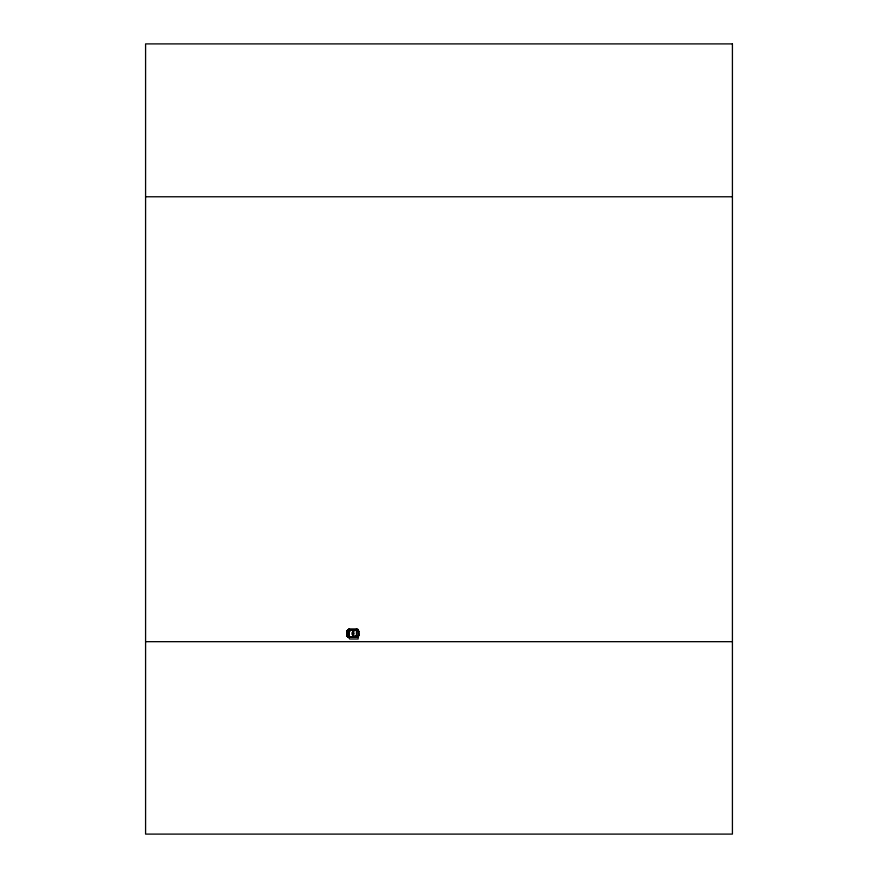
<?xml version="1.0" encoding="UTF-8"?>
<svg xmlns="http://www.w3.org/2000/svg" width="878" height="878" viewBox="0 0 878 878"><rect width="100%" height="100%" fill="white"/><g stroke="black" fill="none" stroke-linecap="round" stroke-linejoin="round"><path stroke-width="1.32" d="M355.7 635.628L354.997 636.32M356.018 635.628L356.523 636.791M349.345 629.12L346.843 631.655L349.049 629.153L356.556 629.153L358.751 631.326L358.839 635.156L358.751 631.622M348.84 629.339L346.799 631.732L348.994 629.175M358.817 635.277L358.476 636.012L358.828 635.189M358.751 635.167L358.07 636.55L358.784 635.057M348.281 629.603L346.931 631.326L348.775 629.372L348.5 637.011L349.345 637.724L347.183 636.111L349.301 637.724M358.674 635.573L358.07 636.55L358.718 635.343M348.138 629.789L346.887 631.469L348.522 629.471M347.71 630.13L347.293 630.711L347.776 630.031M358.542 635.815L357.807 636.824L358.531 635.738M349.181 637.713L347.49 636.517L349.224 637.626M350.794 629.702L349.532 629.702L351.31 629.713M356.523 636.583L356.589 637.121M347.194 632.138L347.249 634.706M348.994 637.593L346.887 635.606L347.414 630.569M358.685 631.194L357.379 629.647L358.674 631.414M358.509 631.03L357.631 629.866L358.685 631.381M352.177 633.62L352.594 633.323M358.454 630.942L357.994 630.371L358.378 630.799M348.665 637.428L346.81 635.035L348.939 637.571M346.865 631.271L347.161 630.898M348.215 637.198L346.766 635.134L348.643 637.483M358.213 630.591L356.655 629.197L358.378 630.689L357.741 629.965M353.56 632.226L353.329 631.128L353.691 632.314L353.055 632.314M347.907 636.934L346.887 635.606L348.105 637.099M350.585 630.195L348.939 629.8L349.17 637.285L349.016 629.658L356.666 629.877L349.214 629.603M350.267 630.009L349.685 629.702L350.245 629.767M358.279 636.287L357.807 636.704L358.411 636.1M353.055 631.425L353.691 631.436L353.055 631.666M349.126 630.569L349.115 629.592L349.993 630.283M347.633 636.66L346.898 635.628L347.765 636.802M358.059 636.429L358.202 636.243M357.478 629.735L356.797 629.361L357.62 629.987M356.512 636.407L356.413 629.844M347.326 636.287L346.81 635.431L347.6 636.495M346.887 635.376L347.271 636.221M357.368 629.778L356.808 629.317L357.478 629.811M349.828 629.998L349.257 629.921L349.927 629.866M356.281 629.767L355.392 629.702L356.391 629.724M346.898 635.463L346.777 635.277M347.008 635.837L347.161 635.924M352.341 633.707C353.197 632.917 351.826 632.95 352.682 632.917M353.175 632.599L353.186 632.5M357.006 629.493L356.347 629.12L357.094 629.877M348.127 634.706L348.039 632.138M356.655 629.197L356.819 629.383M350.926 629.724L355.458 629.767M350.498 637.121L349.082 637.044L356.238 637.011M354.086 637.11L353.197 637.11M351.606 629.713L353.263 629.756M352.813 629.724L353.505 629.713M352.55 637.143L351.837 637.121L352.78 637.132M349.839 637.088L350.333 637.121M354.383 637.143L355.766 637.121L355.019 637.132M351.771 637.132L352.363 637.143L351.452 637.132M353.055 635.189L353.691 633.148L353.055 633.236M353.055 635.255L353.691 635.255L353.055 634.684M353.614 629.691L354.405 629.745L353.296 629.702M353.439 637.143L353.922 637.121M353.593 633.236L353.055 633.982L353.691 633.905M353.593 633.982L353.604 634.432M145.583 196.771L732.417 196.771M349.631 629.438L358.158 629.438L358.158 638.997L349.631 638.997M350.596 630.525L349.894 631.205M353.055 631.809L353.691 631.809M353.055 633.762L353.691 633.762M352.034 634.509L352.682 634.421M145.583 641.675L732.417 641.675M352.583 632.336L352.034 632.599M358.422 634.739L358.323 632.138M348.95 637L349.159 630.645L349.576 631.205M732.417 43.9L145.583 43.9L145.583 834.1L732.417 834.1L732.417 43.9M353.691 635.672L353.055 635.672L353.691 635.76"/></g></svg>
